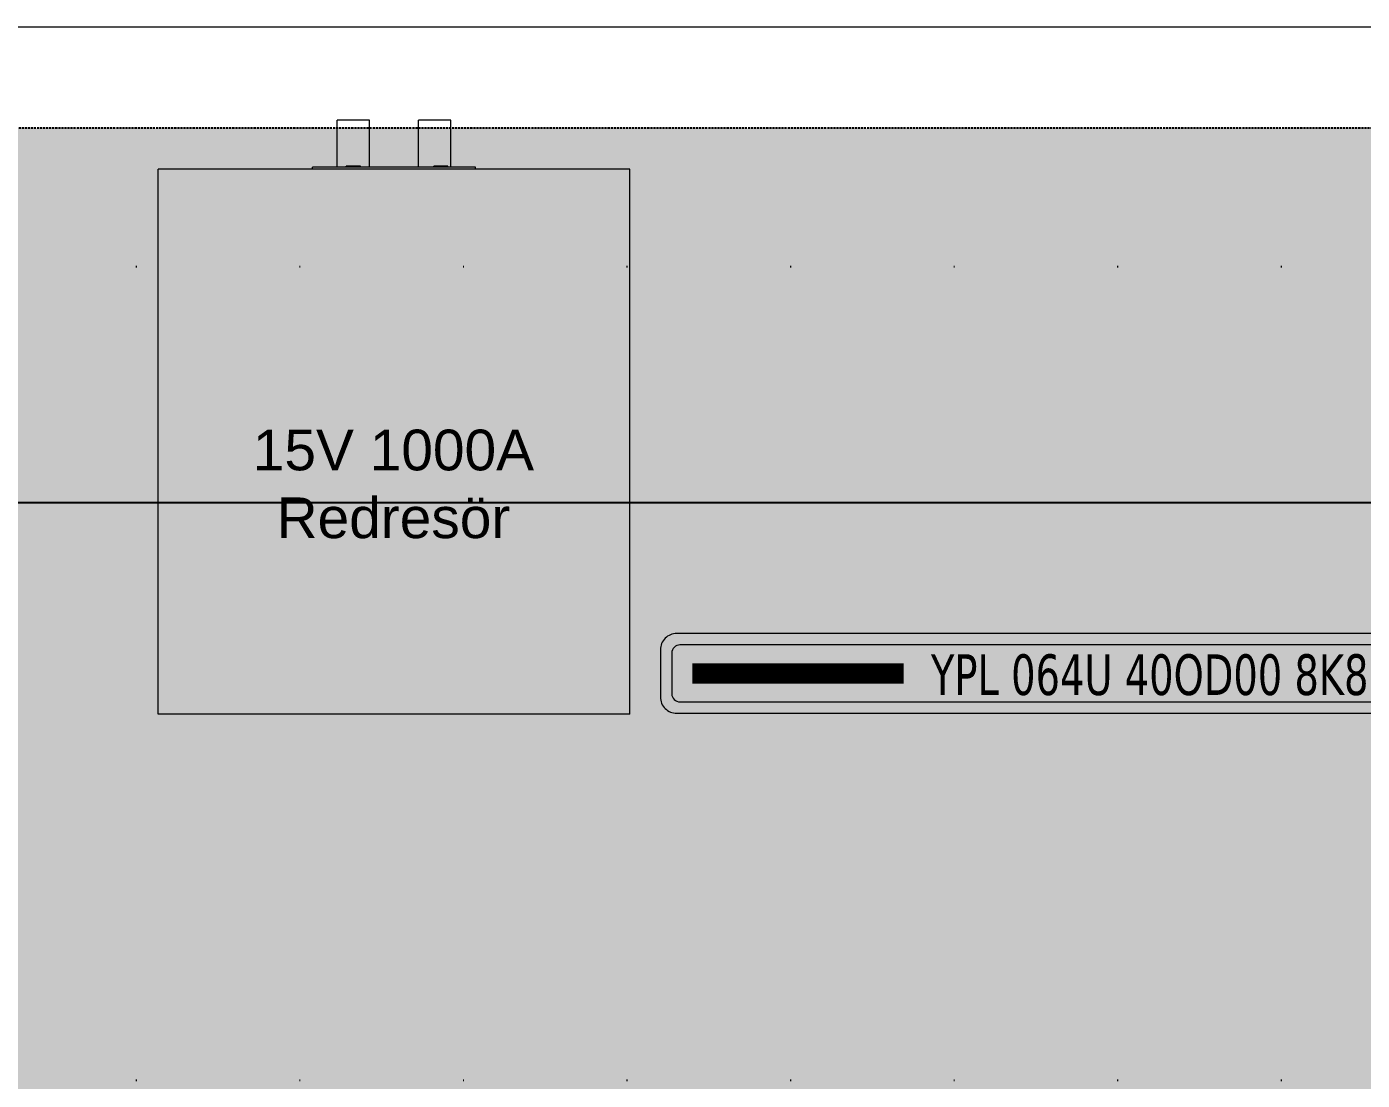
# Model space of a CAD drawing. Header units: centimetres. Extents: x 405564 to 502064, y 46284 to 60634.
# Drawn here: x 485221.6 to 485385.8, y 56032.6 to 56162.1 of the extents above; entities that cross this region are included whole.
import ezdxf
from ezdxf.enums import TextEntityAlignment as Align

# ---------------------------------------------------------------- set-up
doc = ezdxf.new("R2010")
doc.units = ezdxf.units.CM
for name, pattern in [('( Hidden )', [0.375, 0.25, -0.125]), ('ACAD_ISO07W100', [3, 0, -3]), ('DOT', [0.25, 0, -0.25])]:
    doc.linetypes.add(name, pattern=pattern)
doc.layers.get('0').update_dxf_attribs({"color": 8, "lineweight": 9})
for name, color, linetype, lineweight in [('0-KRCN-AYDINLATMA-130426', 8, 'Continuous', 9), ('0-KRCN-MİMARİ-220526', 8, 'Continuous', 9), ('Visible (ISO)', 8, 'Continuous', 18)]:
    doc.layers.add(name, color=color, linetype=linetype, lineweight=lineweight)
doc.layers.add('AS_DOS_TERAS_UST', color=8, linetype='ACAD_ISO07W100')
doc.layers.add('AS_NOT_MIMARI', color=8, linetype='Continuous')
doc.styles.add('SI', font='ISOCP.shx')
doc.styles.add('TAHOMA', font='tahoma.ttf')

# ---------------------------------------------------------------- blocks, each defined once
blk = doc.blocks.new('YPL 064U 40OD00 8K89 149 MG 66')
at = {"layer": '0-KRCN-AYDINLATMA-130426'}
for points in [[(75.25, -2.9), (75.25, 2.9, 0.414214), (73.25, 4.9), (-73.25, 4.9, 0.414214), (-75.25, 2.9), (-75.25, -2.9, 0.414214), (-73.25, -4.9), (73.25, -4.9, 0.414214)], [(73.85, -2.5), (73.85, 2.5, 0.414214), (72.85, 3.5), (-72.85, 3.5, 0.414214), (-73.85, 2.5), (-73.85, -2.5, 0.414214), (-72.85, -3.5), (72.85, -3.5, 0.414214)]]:
    blk.add_lwpolyline(points, format="xyb", close=True, dxfattribs=at)
at = {"layer": '0-KRCN-AYDINLATMA-130426', "const_width": 2.51, "elevation": 1.25}
for points in [[(-71.34, -0.01), (-45.35, -0.01)], [(45.35, -0.01), (71.35, -0.01)]]:
    blk.add_lwpolyline(points, dxfattribs=at)
at = {"layer": '0-KRCN-AYDINLATMA-130426', "ltscale": 60, "style": 'TAHOMA', "width": 0.8}
blk.add_text('YPL 064U 40OD00 8K89 149 MG 66', height=5, dxfattribs=at).set_placement((0, -0.15), align=Align.MIDDLE_CENTER)
blk = doc.blocks.new('G$C546873DE')
at = {"layer": '0-KRCN-AYDINLATMA-130426'}
blk.add_blockref('YPL 064U 40OD00 8K89 149 MG 66', (14810.68, 8948.55), dxfattribs=at)
blk = doc.blocks.new('A$Cdfb98813')
h = blk.add_hatch()
h.set_pattern_fill('ANGLE', color=256)
h.set_pattern_definition([(0, (-482318.783, -59032.118), (0, 6.985), [5.08, -1.905]), (90, (-482318.783, -59032.118), (-6.985, 4e-16), [5.08, -1.905])])
h.paths.add_polyline_path([(2235.14, -683), (325.14, -683), (325.14, -933.01), (2235.14, -933.01)])
h.paths.add_polyline_path([(800, -700), (900, -700), (900, -800), (800, -800)], flags=16)
h.paths.add_polyline_path([(1700, -700), (1800, -700), (1800, -800), (1700, -800)], flags=16)
blk.add_line((238.98, -729.01), (2268.93, -729.01))
at = {"linetype": '( Hidden )'}
blk.add_lwpolyline([(2235.14, -683), (325.14, -683), (325.14, -933.01), (2235.14, -933.01)], close=True, dxfattribs=at)
blk.add_lwpolyline([(2235.14, -683), (325.14, -683), (325.14, -933.01), (2235.14, -933.01)], close=True, dxfattribs=at)
at = {"layer": 'Visible (ISO)'}
for p, q in [((1180.5, -670.55), (1750.53, -670.5)), ((1410.01, -687.76), (1410.01, -682.01)), ((1414.01, -682.01), (1410.01, -682.01)), ((1414.01, -687.76), (1414.01, -682.01)), ((1420.01, -687.76), (1420.01, -682.01)), ((1424.01, -682.01), (1420.01, -682.01)), ((1424.01, -687.76), (1424.01, -682.01)), ((1411.14, -687.76), (1411.14, -687.66)), ((1411.89, -687.66), (1411.14, -687.66)), ((1411.89, -687.76), (1411.89, -687.66)), ((1412.14, -687.66), (1411.89, -687.66)), ((1412.14, -687.76), (1412.14, -687.66)), ((1412.89, -687.66), (1412.14, -687.66)), ((1412.89, -687.76), (1412.89, -687.66)), ((1421.89, -687.76), (1421.89, -687.66)), ((1423.64, -687.66), (1421.89, -687.66)), ((1423.64, -687.76), (1423.64, -687.66)), ((1388.01, -755.01), (1388.01, -688.01)), ((1446.01, -688.01), (1388.01, -688.01)), ((1427.01, -687.76), (1407.01, -687.76)), ((1407.01, -688.01), (1407.01, -687.76)), ((1427.01, -688.01), (1427.01, -687.76)), ((1446.01, -755.01), (1446.01, -688.01)), ((1446.01, -755.01), (1388.01, -755.01))]:
    blk.add_line(p, q, dxfattribs=at)
at = {"ltscale": 0.1, "insert": (1416.94, -726.74), "char_height": 5, "width": 131.2036, "attachment_point": 5, "style": 'SI'}
blk.add_mtext('{\\fArial|b0|i0|c162|p34;\\C1;15V 1000A\\PRedresör}', dxfattribs=at)
blk = doc.blocks.new('A$C6A10306C')
at = {"layer": 'AS_DOS_TERAS_UST', "linetype": 'DOT', "ltscale": 80}
for p, q in [((14610.68, -4501.45), (14985.68, -4501.45)), ((14610.68, -4601.45), (14985.68, -4601.45))]:
    blk.add_line(p, q, dxfattribs=at)
at = {"layer": 'AS_NOT_MIMARI'}
blk.add_blockref('A$Cdfb98813', (13285.68, -3801.45), dxfattribs=at)

msp = doc.modelspace()

# ---------------------------------------------------------------- block references
at = {"layer": '0-KRCN-AYDINLATMA-130426'}
msp.add_blockref('G$C546873DE', (470564.07, 47134.02), dxfattribs=at)

# ---------------------------------------------------------------- next in the draw order: block references
at = {"layer": '0-KRCN-MİMARİ-220526'}
msp.add_blockref('A$C6A10306C', (470564.07, 60634.02), dxfattribs=at)

doc.saveas('drawing.dxf')
